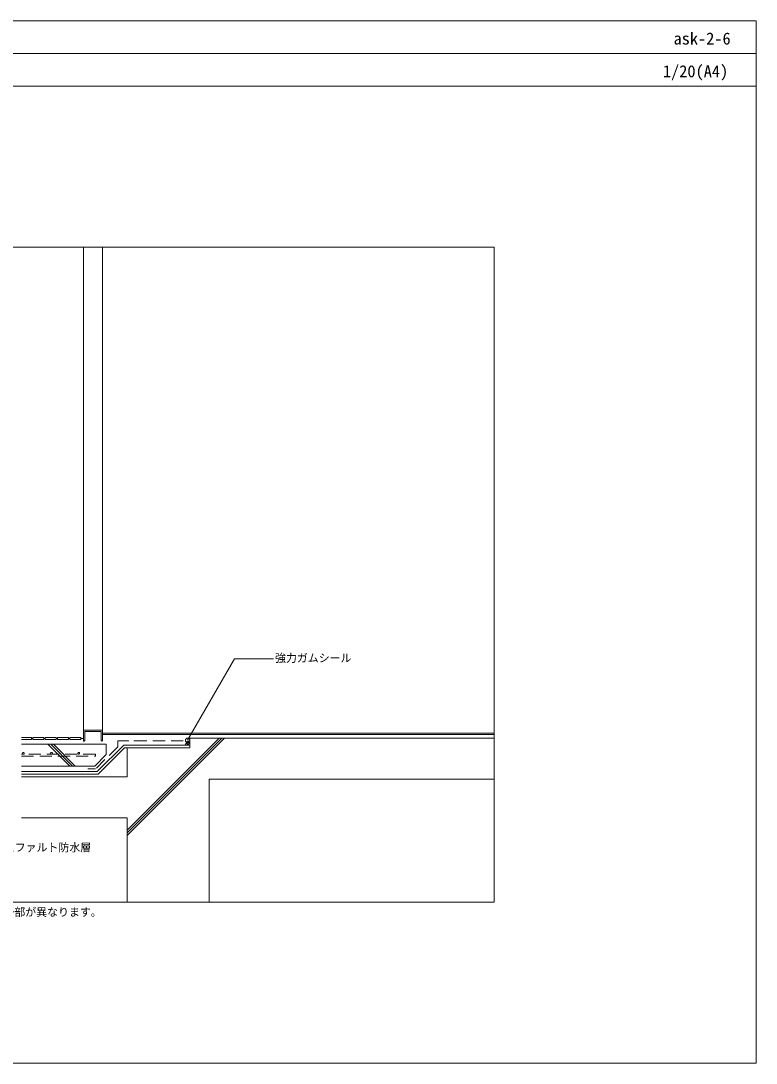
# Model space of a CAD drawing. Units: millimetres, scale not verified. Extents: x -2760 to 2760, y -1910 to 1910.
# Drawn here: x 64 to 2760, y -1910 to 1910 of the extents above; entities that cross this region are included whole.
import ezdxf
from ezdxf.enums import TextEntityAlignment as Align

# ---------------------------------------------------------------- set-up
doc = ezdxf.new("R2010")
doc.units = ezdxf.units.MM
doc.header["$LTSCALE"] = 7
doc.linetypes.add('USER1', pattern=[9.525, 6.35, -3.175])
for name, color, linetype, lineweight in [('0-0_0', 7, 'Continuous', 9), ('0-1_HATCH', 9, 'Continuous', 18), ('0-3_KUTAI', 3, 'Continuous', 18), ('0-4_BOUSUI', 1, 'Continuous', 18), ('0-5_MOJI', 7, 'Continuous', 18), ('0-8_KANAMONO', 4, 'Continuous', 18), ('0-9_TENSEN', 4, 'USER1', 18), ('0-A_SIAGE', 4, 'Continuous', 18), ('0-D_WAKU', 7, 'Continuous', 18)]:
    doc.layers.add(name, color=color, linetype=linetype, lineweight=lineweight)
doc.styles.add('ＭＳ ゴシック', font='')
doc.styles.get('ＭＳ ゴシック').set_extended_font_data('MS Gothic')

msp = doc.modelspace()

# ---------------------------------------------------------------- linework, layer by layer
at = {"layer": '0-0_0', "lineweight": 18}
msp.add_line((-2760, 1790), (2760, 1790), dxfattribs=at)
msp.add_lwpolyline([(1800, -1320), (-1800, -1320), (-1800, 1080), (1800, 1080)], close=True, dxfattribs=at)
at = {"layer": '0-1_HATCH'}
for p, q in [((454.162, -1056.282), (791.259, -719.186)), ((454.162, -1076.081), (811.058, -719.186)), ((454.162, -1066.182), (801.158, -719.186)), ((163.527, -741.15), (243.527, -821.15)), ((173.426, -741.15), (253.426, -821.15)), ((183.326, -741.15), (263.326, -821.15))]:
    msp.add_line(p, q, dxfattribs=at)
at = {"layer": '0-3_KUTAI'}
for p, q in [((293.428, -689.815), (293.428, 1080)), ((363.428, -689.815), (363.428, 1080)), ((363.428, -701.061), (1800, -701.061)), ((363.428, -706.061), (1800, -706.061)), ((684.162, -719.186), (1800, -719.186)), ((684.162, -754.186), (684.162, -719.186)), ((444.162, -754.186), (348.012, -850.336)), ((444.162, -754.186), (684.162, -754.186)), ((66.513, -850.336), (348.012, -850.336))]:
    msp.add_line(p, q, dxfattribs=at)
at = {"layer": '0-3_KUTAI', "linetype": 'USER1'}
msp.add_line((659.484, -729.179), (419.54, -729.179), dxfattribs=at)
at = {"layer": '0-3_KUTAI'}
for points in [[(66.513, -741.15), (377.16, -741.15), (377.16, -778.762), (334.772, -821.15), (66.513, -821.15)], [(66.513, -860.336), (454.162, -860.336), (454.162, -754.186)], [(754.162, -1320), (754.162, -869.186), (1800, -869.186)], [(66.513, -1011.15), (454.162, -1011.15), (454.162, -1320)]]:
    msp.add_lwpolyline(points, dxfattribs=at)
at = {"layer": '0-3_KUTAI', "linetype": 'USER1'}
msp.add_lwpolyline([(523.371, -729.179), (419.54, -729.179), (419.54, -750.524), (338.294, -831.77), (309.257, -831.77)], dxfattribs=at)
at = {"layer": '0-4_BOUSUI'}
for p, q in [((441.434, -744.186), (344.284, -841.336)), ((441.434, -744.186), (684.162, -744.186)), ((668.101, -742.569), (681.204, -729.467)), ((670.458, -744.186), (668.227, -741.955)), ((679.297, -744.186), (670.988, -735.877)), ((675.323, -744.186), (684.162, -735.347)), ((684.162, -740.213), (675.582, -731.632)), ((684.162, -731.374), (682.114, -729.325)), ((66.513, -841.336), (344.284, -841.336))]:
    msp.add_line(p, q, dxfattribs=at)
msp.add_arc((684.162, -745.528), 16.331, 90, 175.28722, dxfattribs=at)
at = {"layer": '0-5_MOJI'}
msp.add_lwpolyline([(990.076, -428.784), (847.33, -428.784), (675.262, -726.815)], dxfattribs=at)
msp.add_circle((675.262, -726.815), 8, dxfattribs=at)
at = {"layer": '0-8_KANAMONO'}
for p, q in [((298.428, -694.815), (298.428, -727.815)), ((296.428, -729.815), (295.428, -729.815)), ((361.428, -729.815), (360.428, -729.815))]:
    msp.add_line(p, q, dxfattribs=at)
for points in [[(293.428, -727.815), (293.428, -689.815), (363.428, -689.815), (363.428, -727.815)], [(358.428, -727.815), (358.428, -694.815), (298.428, -694.815)]]:
    msp.add_lwpolyline(points, dxfattribs=at)
for centre, start, end in [((295.428, -727.815), 180, 270), ((296.428, -727.815), 270, 0), ((360.428, -727.815), 180, 270), ((361.428, -727.815), 270, 0)]:
    msp.add_arc(centre, 2, start, end, dxfattribs=at)
at = {"layer": '0-9_TENSEN'}
for p, q in [((337.351, -777.919), (66.513, -777.919)), ((66.513, -784.381), (337.351, -784.381)), ((337.351, -777.919), (337.351, -784.381))]:
    msp.add_line(p, q, dxfattribs=at)
for centre in [(73.297, -774.688), (176.487, -774.177), (276.487, -774.177)]:
    msp.add_circle(centre, 3.231, dxfattribs=at)
at = {"layer": '0-A_SIAGE'}
for p, q in [((103.54, -720.12), (108.54, -720.12)), ((148.54, -720.12), (153.54, -720.12)), ((193.54, -720.12), (198.54, -720.12)), ((238.54, -720.12), (243.54, -720.12)), ((283.54, -720.12), (293.428, -720.12))]:
    msp.add_line(p, q, dxfattribs=at)
msp.add_lwpolyline([(66.513, -724.12), (103.54, -724.12), (103.54, -716.12), (66.513, -716.12)], dxfattribs=at)
for points in [[(108.54, -716.12), (108.54, -724.12), (148.54, -724.12), (148.54, -716.12)], [(153.54, -716.12), (153.54, -724.12), (193.54, -724.12), (193.54, -716.12)], [(198.54, -716.12), (198.54, -724.12), (238.54, -724.12), (238.54, -716.12)], [(243.54, -716.12), (243.54, -724.12), (283.54, -724.12), (283.54, -716.12)]]:
    msp.add_lwpolyline(points, close=True, dxfattribs=at)
at = {"layer": '0-D_WAKU'}
for points in [[(-2760, -1910), (2760, -1910), (2760, 1910), (-2760, 1910)], [(2760, 1670), (-2760, 1670), (-2760, 1910), (2760, 1910)]]:
    msp.add_lwpolyline(points, close=True, dxfattribs=at)

# ---------------------------------------------------------------- texts
at = {"layer": '0-5_MOJI', "style": 'ＭＳ ゴシック'}
for s, p in [('強力ガムシール', (996.076, -448.784)), ('アスファルト防水層', (-38.211, -1143.099)), ('※こちらの図は熱工法とストライプ工法の場合の形状です。その他の工法については出入隅の形状等一部が異なります。', (-1800, -1380))]:
    msp.add_text(s, height=29.33, dxfattribs=at).set_placement(p, align=Align.BOTTOM_LEFT)
at = {"layer": '0-D_WAKU', "style": 'ＭＳ ゴシック'}
for s, p in [('ask-2-6', (2457.107, 1810)), ('1/20(A4)', (2418.122, 1690))]:
    msp.add_text(s, height=43.99, dxfattribs=at).set_placement(p, align=Align.BOTTOM_LEFT)

doc.saveas('drawing.dxf')
